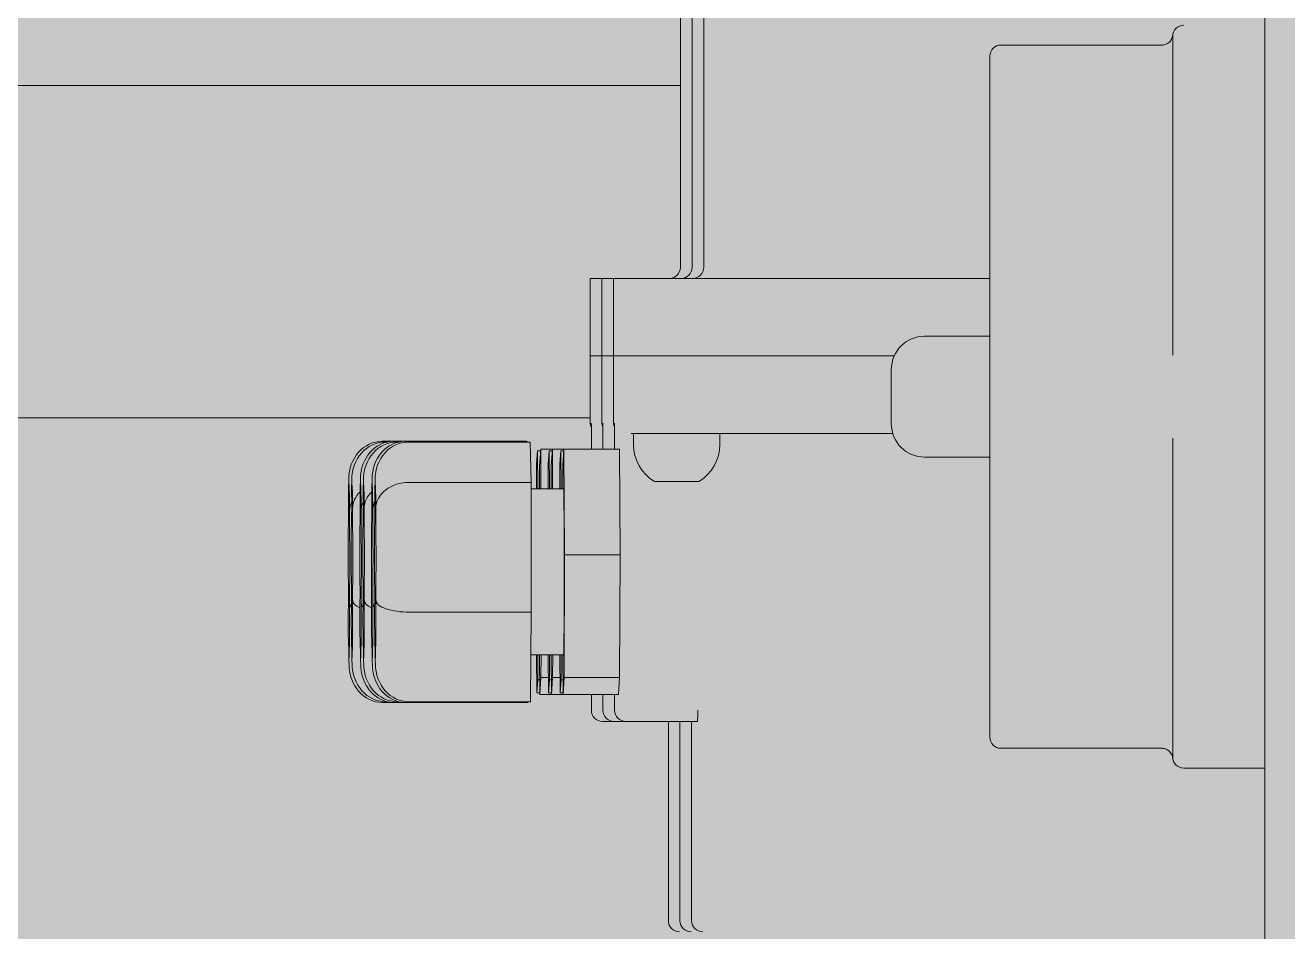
# Model space of a CAD drawing. Header units: centimetres. Extents: x 405564 to 502064, y 46284 to 60634.
# Drawn here: x 484843.04 to 484854.44, y 55974.91 to 55983.09 of the extents above; entities that cross this region are included whole.
import ezdxf

# ---------------------------------------------------------------- set-up
doc = ezdxf.new("R2010")
doc.units = ezdxf.units.CM
doc.layers.get('0').update_dxf_attribs({"color": 8, "lineweight": 9})
doc.layers.add('0-KRCN-MİMARİ-220526', color=8, linetype='Continuous', lineweight=9)
doc.layers.add('Visible (ISO)', color=8, linetype='Continuous', lineweight=18)
doc.layers.add('AS_NOT_MIMARI', color=8, linetype='Continuous')

# ---------------------------------------------------------------- blocks, each defined once
blk = doc.blocks.new('A$Cdfb98813')
h = blk.add_hatch()
h.set_pattern_fill('ANGLE', color=256)
h.set_pattern_definition([(0, (-482318.783, -59032.118), (0, 6.985), [5.08, -1.905]), (90, (-482318.783, -59032.118), (-6.985, 4e-16), [5.08, -1.905])])
h.paths.add_polyline_path([(2235.139, -683), (325.139, -683), (325.139, -933.015), (2235.139, -933.015)])
h.paths.add_polyline_path([(800, -700), (900, -700), (900, -800), (800, -800)], flags=16)
h.paths.add_polyline_path([(1700, -700), (1800, -700), (1800, -800), (1700, -800)], flags=16)
at = {"layer": 'Visible (ISO)'}
for p, q in [((1004.484, -845.415), (1004.484, -863.415)), ((999.208, -851.656), (999.208, -848.006)), ((999.313, -851.656), (999.313, -848.006)), ((999.417, -851.656), (999.417, -848.006)), ((1002.1, -849.649), (1003.552, -849.649)), ((1003.651, -849.57), (1003.651, -849.87)), ((1002, -855.899), (1002, -849.749)), ((1003.651, -849.87), (1003.651, -852.45)), ((987.957, -850.015), (999.208, -850.015)), ((998.392, -851.756), (998.392, -851.756)), ((998.392, -851.756), (998.463, -851.756)), ((998.392, -851.756), (998.392, -852.456)), ((998.463, -851.756), (998.497, -851.756)), ((998.497, -851.756), (998.497, -851.756)), ((998.497, -851.756), (998.568, -851.756)), ((998.497, -851.756), (998.497, -852.456)), ((998.568, -851.756), (998.602, -851.756)), ((998.602, -851.756), (998.602, -851.756)), ((998.602, -851.756), (998.673, -851.756)), ((998.602, -851.756), (998.602, -852.456)), ((998.673, -851.756), (999.178, -851.756)), ((999.178, -851.756), (1002, -851.756)), ((1002, -852.278), (1001.411, -852.278)), ((998.392, -852.456), (998.392, -852.456)), ((998.463, -852.456), (998.392, -852.456)), ((998.392, -852.456), (998.392, -853.056)), ((998.392, -852.456), (998.392, -852.456)), ((998.463, -852.456), (998.392, -852.456)), ((998.463, -852.456), (998.463, -852.456)), ((998.497, -852.456), (998.463, -852.456)), ((998.497, -852.456), (998.497, -852.456)), ((998.568, -852.456), (998.497, -852.456)), ((998.497, -852.456), (998.497, -853.056)), ((998.497, -852.456), (998.497, -852.456)), ((998.568, -852.456), (998.497, -852.456)), ((998.568, -852.456), (998.568, -852.456)), ((998.602, -852.456), (998.568, -852.456)), ((998.602, -852.456), (998.602, -852.456)), ((998.673, -852.456), (998.602, -852.456)), ((998.602, -852.456), (998.602, -853.056)), ((998.602, -852.456), (998.602, -852.456)), ((998.673, -852.456), (998.602, -852.456)), ((998.673, -852.456), (998.673, -852.456)), ((999.178, -852.456), (998.673, -852.456)), ((1001.137, -852.456), (999.178, -852.456)), ((1001.111, -852.578), (1001.111, -853.07)), ((990.655, -853.015), (998.392, -853.015)), ((998.763, -853.156), (998.773, -853.156)), ((999.177, -853.156), (998.773, -853.156)), ((998.783, -853.256), (998.783, -853.156)), ((999.177, -853.156), (1001.124, -853.156)), ((999.563, -853.256), (999.563, -853.156)), ((1003.651, -853.156), (1003.651, -853.156)), ((996.617, -853.227), (996.513, -853.227)), ((996.557, -853.234), (996.54, -853.234)), ((996.722, -853.227), (996.617, -853.227)), ((996.662, -853.234), (996.645, -853.234)), ((997.822, -853.227), (996.722, -853.227)), ((997.85, -853.234), (996.75, -853.234)), ((997.822, -853.227), (997.823, -853.234)), ((997.85, -853.234), (997.859, -853.598)), ((997.946, -853.299), (997.936, -853.452)), ((997.948, -853.656), (997.946, -853.299)), ((997.946, -853.299), (998.051, -853.299)), ((998.051, -853.299), (998.041, -853.452)), ((998.053, -853.656), (998.051, -853.299)), ((998.051, -853.299), (998.156, -853.299)), ((998.156, -853.299), (998.146, -853.452)), ((998.162, -854.253), (998.156, -853.299)), ((998.156, -853.299), (998.656, -853.299)), ((998.403, -853.256), (998.403, -853.299)), ((998.508, -853.256), (998.508, -853.299)), ((998.613, -853.256), (998.613, -853.299)), ((998.662, -854.253), (998.656, -853.299)), ((1003.651, -853.198), (1003.651, -855.778)), ((997.918, -853.313), (997.908, -853.431)), ((997.92, -853.656), (997.918, -853.313)), ((997.918, -853.313), (997.945, -853.313)), ((998.023, -853.313), (998.013, -853.431)), ((998.025, -853.656), (998.023, -853.313)), ((998.023, -853.313), (998.05, -853.313)), ((998.128, -853.313), (998.118, -853.431)), ((998.13, -853.656), (998.128, -853.313)), ((998.128, -853.313), (998.155, -853.313)), ((1001.411, -853.37), (1002, -853.37)), ((997.908, -853.431), (997.908, -853.656)), ((997.936, -853.452), (997.935, -853.656)), ((998.013, -853.431), (998.013, -853.656)), ((998.041, -853.452), (998.04, -853.656)), ((998.118, -853.431), (998.118, -853.656)), ((998.146, -853.452), (998.145, -853.656)), ((996.212, -853.656), (996.213, -853.563)), ((996.239, -853.664), (996.24, -853.568)), ((996.317, -853.656), (996.318, -853.563)), ((996.344, -853.664), (996.345, -853.568)), ((996.422, -853.656), (996.423, -853.563)), ((996.449, -853.664), (996.45, -853.568)), ((997.859, -853.598), (996.759, -853.598)), ((997.859, -853.598), (997.861, -854.77)), ((999.373, -853.591), (998.973, -853.591)), ((997.859, -853.656), (998.152, -853.656)), ((996.208, -854.122), (996.209, -854.028)), ((996.235, -854.146), (996.236, -854.05)), ((996.313, -854.122), (996.314, -854.028)), ((996.34, -854.146), (996.341, -854.05)), ((996.418, -854.122), (996.418, -854.028)), ((996.445, -854.146), (996.446, -854.05)), ((996.208, -854.255), (996.208, -854.122)), ((996.235, -854.279), (996.235, -854.146)), ((996.313, -854.255), (996.313, -854.122)), ((996.34, -854.279), (996.34, -854.146)), ((996.418, -854.255), (996.418, -854.122)), ((996.445, -854.279), (996.445, -854.146)), ((998.158, -855.361), (998.162, -854.253)), ((998.162, -854.253), (998.662, -854.253)), ((998.658, -855.361), (998.662, -854.253)), ((997.861, -854.77), (996.761, -854.77)), ((997.861, -854.77), (997.854, -855.578)), ((996.209, -854.964), (996.209, -854.831)), ((996.237, -854.983), (996.236, -854.851)), ((996.314, -854.964), (996.314, -854.831)), ((996.342, -854.983), (996.341, -854.851)), ((996.419, -854.964), (996.419, -854.831)), ((996.447, -854.983), (996.446, -854.851)), ((996.21, -855.023), (996.209, -854.968)), ((996.238, -855.039), (996.237, -854.987)), ((996.315, -855.023), (996.314, -854.968)), ((996.343, -855.039), (996.342, -854.987)), ((996.42, -855.023), (996.419, -854.968)), ((996.448, -855.039), (996.447, -854.987)), ((996.216, -855.254), (996.214, -855.199)), ((996.244, -855.249), (996.242, -855.198)), ((996.321, -855.254), (996.319, -855.199)), ((996.348, -855.249), (996.347, -855.198)), ((996.426, -855.254), (996.424, -855.199)), ((996.453, -855.249), (996.452, -855.198)), ((997.858, -855.156), (998.152, -855.156)), ((997.908, -855.156), (997.91, -855.499)), ((997.92, -855.382), (997.921, -855.156)), ((997.936, -855.156), (997.938, -855.513)), ((997.948, -855.361), (997.949, -855.156)), ((998.013, -855.156), (998.015, -855.499)), ((998.025, -855.382), (998.026, -855.156)), ((998.041, -855.156), (998.043, -855.513)), ((998.053, -855.361), (998.054, -855.156)), ((998.118, -855.156), (998.12, -855.499)), ((998.13, -855.382), (998.131, -855.156)), ((998.146, -855.156), (998.148, -855.513)), ((997.91, -855.499), (997.92, -855.382)), ((997.92, -855.382), (997.937, -855.382)), ((997.938, -855.513), (997.948, -855.361)), ((997.948, -855.361), (998.014, -855.361)), ((998.015, -855.499), (998.025, -855.382)), ((998.025, -855.382), (998.042, -855.382)), ((998.043, -855.513), (998.053, -855.361)), ((998.053, -855.361), (998.119, -855.361)), ((998.12, -855.499), (998.13, -855.382)), ((998.13, -855.382), (998.147, -855.382)), ((998.148, -855.513), (998.158, -855.361)), ((998.158, -855.361), (998.658, -855.361)), ((998.648, -855.513), (998.658, -855.361)), ((996.56, -855.578), (996.544, -855.578)), ((996.665, -855.578), (996.649, -855.578)), ((997.854, -855.578), (996.754, -855.578)), ((997.826, -855.578), (997.826, -855.586)), ((997.91, -855.499), (997.938, -855.499)), ((997.938, -855.513), (998.043, -855.513)), ((998.015, -855.499), (998.043, -855.499)), ((998.043, -855.513), (998.148, -855.513)), ((998.12, -855.499), (998.148, -855.499)), ((998.148, -855.513), (998.648, -855.513)), ((998.403, -855.513), (998.403, -855.656)), ((998.508, -855.513), (998.508, -855.656)), ((998.613, -855.513), (998.613, -855.656)), ((996.621, -855.586), (996.516, -855.586)), ((996.726, -855.586), (996.621, -855.586)), ((997.826, -855.586), (996.726, -855.586)), ((998.503, -855.756), (998.552, -855.756)), ((998.552, -855.756), (998.608, -855.756)), ((998.608, -855.756), (998.657, -855.756)), ((998.657, -855.756), (998.713, -855.756)), ((998.713, -855.756), (998.762, -855.756)), ((998.762, -855.756), (999.262, -855.756)), ((999.098, -857.556), (999.098, -855.756)), ((999.203, -857.556), (999.203, -855.756)), ((999.262, -855.756), (999.362, -855.756)), ((999.308, -857.556), (999.308, -855.756)), ((1003.651, -855.778), (1003.651, -856.078)), ((1002.1, -855.999), (1003.552, -855.999)), ((1003.751, -856.178), (1004.484, -856.178))]:
    blk.add_line(p, q, dxfattribs=at)
for centre, radius, start, end in [((1003.751, -849.57), 0.1, 90, 180), ((1002.1, -849.749), 0.1, 90, 180), ((999.108, -851.656), 0.1, 270, 0), ((999.213, -851.656), 0.1, 270, 0), ((999.317, -851.656), 0.1, 270, 0), ((1001.411, -852.578), 0.3, 90, 180), ((998.492, -853.056), 0.1, 180, 207.2096), ((998.597, -853.056), 0.1, 180, 207.2096), ((998.702, -853.056), 0.1, 180, 207.2096), ((1001.411, -853.07), 0.3, 180, 270), ((999.173, -853.256), 0.39, 180, 239.1437), ((999.173, -853.256), 0.39, 300.8563, 0), ((998.503, -855.656), 0.1, 180, 270), ((998.608, -855.656), 0.1, 180, 270), ((998.713, -855.656), 0.1, 180, 270), ((1002.1, -855.899), 0.1, 180, 270), ((1003.751, -856.078), 0.1, 180, 270), ((999.198, -857.556), 0.1, 180, 270), ((999.303, -857.556), 0.1, 180, 270), ((999.408, -857.556), 0.1, 180, 270)]:
    blk.add_arc(centre, radius, start, end, dxfattribs=at)
at = {"layer": 'Visible (ISO)', "extrusion": (0, 0, -1)}
for centre, major_axis, ratio, start_param, end_param in [((996.513, -853.567), (0.002, -0.34), 0.881137, 1.576964, 3.147761), ((996.54, -853.572), (0.003, -0.338), 0.886471, 1.578342, 3.149138), ((996.618, -853.567), (0.002, -0.34), 0.881137, 1.576964, 3.147761), ((996.645, -853.572), (0.003, -0.338), 0.886471, 1.578342, 3.149138), ((996.723, -853.567), (0.002, -0.34), 0.881137, 1.576964, 3.147761), ((996.75, -853.572), (0.003, -0.338), 0.886471, 1.578342, 3.149138), ((996.757, -853.831), (0.3, 0.004), 0.777691, 3.159586, 4.730383), ((996.547, -853.831), (0.3, 0.004), 0.777691, 3.159586, 3.849092), ((996.652, -853.831), (0.3, 0.004), 0.777691, 3.159586, 3.849092), ((998.152, -854.406), (0, -0.75), 0.008331, 3.141593, 6.283185), ((996.52, -853.85), (0.3, 0.004), 0.752004, 3.158394, 3.515039), ((996.625, -853.85), (0.3, 0.004), 0.752004, 3.158394, 3.515039), ((996.73, -853.85), (0.3, 0.004), 0.752004, 3.158394, 3.515039), ((996.508, -854.123), (0.3, -0.001), 0.382752, 3.130959, 3.14375), ((996.535, -854.147), (0.3, -0.001), 0.350227, 3.131145, 3.143513), ((996.613, -854.123), (0.3, -0.001), 0.382752, 3.130959, 3.14375), ((996.64, -854.147), (0.3, -0.001), 0.350227, 3.131145, 3.143513), ((996.718, -854.123), (0.3, -0.001), 0.382752, 3.130959, 3.14375), ((996.745, -854.147), (0.3, -0.001), 0.350227, 3.131145, 3.143513), ((996.549, -854.665), (0.3, -0.001), 0.350227, 2.467397, 3.131145), ((996.654, -854.665), (0.3, -0.001), 0.350227, 2.467397, 3.131145), ((996.759, -854.665), (0.3, -0.001), 0.350227, 1.560348, 3.131145), ((996.521, -854.689), (0.3, -0.001), 0.382752, 2.815094, 3.130959), ((996.626, -854.689), (0.3, -0.001), 0.382752, 2.815094, 3.130959), ((996.731, -854.689), (0.3, -0.001), 0.382752, 2.815094, 3.130959), ((996.509, -854.962), (0.3, 0.004), 0.752004, 3.133268, 3.158394), ((996.537, -854.981), (0.3, 0.004), 0.777691, 3.132127, 3.159586), ((996.614, -854.962), (0.3, 0.004), 0.752004, 3.133268, 3.158394), ((996.642, -854.981), (0.3, 0.004), 0.777691, 3.132127, 3.159586), ((996.719, -854.962), (0.3, 0.004), 0.752004, 3.133268, 3.158394), ((996.747, -854.981), (0.3, 0.004), 0.777691, 3.132127, 3.159586), ((996.543, -855.24), (-0.003, 0.338), 0.886471, 3.149138, 4.719935), ((996.648, -855.24), (-0.003, 0.338), 0.886471, 3.149138, 4.719935), ((996.753, -855.24), (-0.003, 0.338), 0.886471, 3.149138, 4.719935), ((996.516, -855.245), (-0.002, 0.34), 0.881137, 3.147761, 4.718557), ((996.621, -855.245), (-0.002, 0.34), 0.881137, 3.147761, 4.718557), ((996.726, -855.245), (-0.002, 0.34), 0.881137, 3.147761, 4.718557)]:
    blk.add_ellipse(centre, major_axis=major_axis, ratio=ratio, start_param=start_param, end_param=end_param, dxfattribs=at)
at = {"layer": 'Visible (ISO)'}
for points, knots in [([(1003.652, -849.56), (1003.652, -849.56), (1003.652, -849.56), (1003.652, -849.56), (1003.652, -849.56), (1003.652, -849.56), (1003.652, -849.56), (1003.652, -849.56), (1003.652, -849.561), (1003.652, -849.561), (1003.652, -849.561), (1003.652, -849.561), (1003.652, -849.561), (1003.652, -849.561), (1003.652, -849.561), (1003.652, -849.561), (1003.652, -849.561), (1003.652, -849.561), (1003.652, -849.561), (1003.651, -849.562), (1003.651, -849.563), (1003.65, -849.575), (1003.646, -849.586), (1003.634, -849.607), (1003.627, -849.617), (1003.61, -849.632), (1003.6, -849.638), (1003.578, -849.647), (1003.565, -849.649), (1003.552, -849.649)], [0.0463888, 0.0463888, 0.0463888, 0.0463888, 0.0871558, 0.0871558, 0.0907416, 0.0907416, 0.091831, 0.091831, 0.0923759, 0.0923759, 0.0926487, 0.0926487, 0.0927852, 0.0927852, 0.0929226, 0.0929226, 0.0930608, 0.0930608, 0.0933389, 0.0933389, 0.0955428, 0.0955428, 0.1309647, 0.1309647, 0.1663851, 0.1663851, 0.199682, 0.199682, 0.2376338, 0.2376338, 0.2376338, 0.2376338]), ([(998.402, -853.064), (998.402, -853.064), (998.402, -853.064), (998.402, -853.067), (998.402, -853.069), (998.403, -853.078), (998.403, -853.085), (998.403, -853.106), (998.403, -853.119), (998.403, -853.151), (998.403, -853.17), (998.403, -853.211), (998.403, -853.234), (998.403, -853.256)], [0.1657536, 0.1657536, 0.1657536, 0.1657536, 0.1799379, 0.1799379, 0.2084468, 0.2084468, 0.2559441, 0.2559441, 0.3148536, 0.3148536, 0.3770022, 0.3770022, 0.4446661, 0.4446661, 0.4446661, 0.4446661]), ([(998.507, -853.064), (998.507, -853.064), (998.507, -853.064), (998.507, -853.067), (998.507, -853.069), (998.508, -853.078), (998.508, -853.085), (998.508, -853.106), (998.508, -853.119), (998.508, -853.151), (998.508, -853.17), (998.508, -853.211), (998.508, -853.234), (998.508, -853.256)], [0.1657536, 0.1657536, 0.1657536, 0.1657536, 0.1799379, 0.1799379, 0.2084468, 0.2084468, 0.2559441, 0.2559441, 0.3148536, 0.3148536, 0.3770022, 0.3770022, 0.4446661, 0.4446661, 0.4446661, 0.4446661]), ([(998.612, -853.064), (998.612, -853.064), (998.612, -853.064), (998.612, -853.067), (998.612, -853.069), (998.612, -853.078), (998.613, -853.085), (998.613, -853.106), (998.613, -853.119), (998.613, -853.151), (998.613, -853.17), (998.613, -853.211), (998.613, -853.234), (998.613, -853.256)], [0.1657536, 0.1657536, 0.1657536, 0.1657536, 0.1799379, 0.1799379, 0.2084468, 0.2084468, 0.2559441, 0.2559441, 0.3148536, 0.3148536, 0.3770022, 0.3770022, 0.4446661, 0.4446661, 0.4446661, 0.4446661]), ([(996.214, -853.607), (996.214, -853.607), (996.214, -853.608), (996.214, -853.611), (996.214, -853.614), (996.216, -853.632), (996.217, -853.653), (996.219, -853.707), (996.218, -853.74), (996.219, -853.788), (996.219, -853.798), (996.219, -853.809), (996.219, -853.81), (996.219, -853.81)], [-0.0022806, -0.0022806, -0.0022806, -0.0022806, 0, 0, 0.0622832, 0.0622832, 0.3053069, 0.3053069, 0.5483306, 0.5483306, 0.6106138, 0.6106138, 0.6128944, 0.6128944, 0.6128944, 0.6128944]), ([(996.241, -853.609), (996.241, -853.609), (996.241, -853.609), (996.242, -853.612), (996.242, -853.614), (996.243, -853.63), (996.245, -853.648), (996.246, -853.697), (996.246, -853.728), (996.246, -853.774), (996.246, -853.783), (996.246, -853.794), (996.246, -853.794), (996.246, -853.795)], [-0.0022806, -0.0022806, -0.0022806, -0.0022806, 0, 0, 0.0622832, 0.0622832, 0.3053068, 0.3053068, 0.5483305, 0.5483305, 0.6106137, 0.6106137, 0.6128942, 0.6128942, 0.6128942, 0.6128942]), ([(996.319, -853.607), (996.319, -853.607), (996.319, -853.608), (996.319, -853.611), (996.319, -853.614), (996.321, -853.632), (996.322, -853.653), (996.324, -853.707), (996.323, -853.74), (996.324, -853.788), (996.324, -853.798), (996.324, -853.809), (996.324, -853.81), (996.324, -853.81)], [-0.0022806, -0.0022806, -0.0022806, -0.0022806, 0, 0, 0.0622832, 0.0622832, 0.3053071, 0.3053071, 0.5483309, 0.5483309, 0.6106141, 0.6106141, 0.6128947, 0.6128947, 0.6128947, 0.6128947]), ([(996.346, -853.609), (996.346, -853.609), (996.346, -853.609), (996.346, -853.612), (996.347, -853.614), (996.348, -853.63), (996.35, -853.648), (996.351, -853.697), (996.351, -853.728), (996.351, -853.774), (996.351, -853.783), (996.351, -853.794), (996.351, -853.794), (996.351, -853.795)], [-0.0022806, -0.0022806, -0.0022806, -0.0022806, 0, 0, 0.0622832, 0.0622832, 0.3053067, 0.3053067, 0.5483302, 0.5483302, 0.6106134, 0.6106134, 0.6128939, 0.6128939, 0.6128939, 0.6128939]), ([(996.424, -853.607), (996.424, -853.607), (996.424, -853.608), (996.424, -853.611), (996.424, -853.614), (996.426, -853.632), (996.427, -853.653), (996.429, -853.707), (996.428, -853.74), (996.429, -853.788), (996.429, -853.798), (996.429, -853.809), (996.429, -853.81), (996.429, -853.81)], [-0.0022806, -0.0022806, -0.0022806, -0.0022806, 0, 0, 0.0622832, 0.0622832, 0.3053069, 0.3053069, 0.5483306, 0.5483306, 0.6106138, 0.6106138, 0.6128944, 0.6128944, 0.6128944, 0.6128944]), ([(996.451, -853.609), (996.451, -853.609), (996.451, -853.609), (996.451, -853.612), (996.452, -853.614), (996.453, -853.63), (996.455, -853.648), (996.456, -853.697), (996.456, -853.728), (996.456, -853.774), (996.456, -853.783), (996.456, -853.794), (996.456, -853.794), (996.456, -853.795)], [-0.0022806, -0.0022806, -0.0022806, -0.0022806, 0, 0, 0.0622832, 0.0622832, 0.305307, 0.305307, 0.5483308, 0.5483308, 0.610614, 0.610614, 0.6128945, 0.6128945, 0.6128945, 0.6128945]), ([(996.208, -854.044), (996.208, -854.044), (996.208, -854.043), (996.209, -854.026), (996.209, -854.01), (996.21, -853.933), (996.211, -853.875), (996.212, -853.769), (996.212, -853.721), (996.212, -853.668), (996.212, -853.657), (996.212, -853.647), (996.212, -853.646), (996.212, -853.646)], [-0.0022806, -0.0022806, -0.0022806, -0.0022806, 0, 0, 0.0622832, 0.0622832, 0.3053069, 0.3053069, 0.5483307, 0.5483307, 0.6106139, 0.6106139, 0.6128944, 0.6128944, 0.6128944, 0.6128944]), ([(996.236, -854.066), (996.236, -854.065), (996.236, -854.065), (996.236, -854.047), (996.236, -854.031), (996.237, -853.951), (996.239, -853.892), (996.24, -853.782), (996.239, -853.733), (996.239, -853.677), (996.239, -853.666), (996.24, -853.655), (996.24, -853.654), (996.24, -853.654)], [-0.0022806, -0.0022806, -0.0022806, -0.0022806, 0, 0, 0.0622832, 0.0622832, 0.305307, 0.305307, 0.5483308, 0.5483308, 0.6106141, 0.6106141, 0.6128946, 0.6128946, 0.6128946, 0.6128946]), ([(996.313, -854.044), (996.313, -854.044), (996.313, -854.043), (996.314, -854.026), (996.314, -854.01), (996.315, -853.933), (996.316, -853.875), (996.317, -853.769), (996.317, -853.721), (996.317, -853.668), (996.317, -853.657), (996.317, -853.647), (996.317, -853.646), (996.317, -853.646)], [-0.0022806, -0.0022806, -0.0022806, -0.0022806, 0, 0, 0.0622832, 0.0622832, 0.3053071, 0.3053071, 0.548331, 0.548331, 0.6106142, 0.6106142, 0.6128947, 0.6128947, 0.6128947, 0.6128947]), ([(996.341, -854.066), (996.341, -854.065), (996.341, -854.065), (996.341, -854.047), (996.341, -854.031), (996.342, -853.951), (996.344, -853.892), (996.345, -853.782), (996.344, -853.733), (996.344, -853.677), (996.344, -853.666), (996.345, -853.655), (996.345, -853.654), (996.345, -853.654)], [-0.0022806, -0.0022806, -0.0022806, -0.0022806, 0, 0, 0.0622832, 0.0622832, 0.3053069, 0.3053069, 0.5483306, 0.5483306, 0.6106138, 0.6106138, 0.6128943, 0.6128943, 0.6128943, 0.6128943]), ([(996.418, -854.044), (996.418, -854.044), (996.418, -854.043), (996.418, -854.026), (996.419, -854.01), (996.42, -853.933), (996.421, -853.875), (996.422, -853.769), (996.422, -853.721), (996.422, -853.668), (996.422, -853.657), (996.422, -853.647), (996.422, -853.646), (996.422, -853.646)], [-0.0022806, -0.0022806, -0.0022806, -0.0022806, 0, 0, 0.0622832, 0.0622832, 0.3053069, 0.3053069, 0.5483307, 0.5483307, 0.6106139, 0.6106139, 0.6128944, 0.6128944, 0.6128944, 0.6128944]), ([(996.446, -854.066), (996.446, -854.065), (996.446, -854.065), (996.446, -854.047), (996.446, -854.031), (996.447, -853.951), (996.449, -853.892), (996.45, -853.782), (996.449, -853.733), (996.449, -853.677), (996.449, -853.666), (996.45, -853.655), (996.45, -853.654), (996.45, -853.654)], [-0.0022806, -0.0022806, -0.0022806, -0.0022806, 0, 0, 0.0622832, 0.0622832, 0.305307, 0.305307, 0.5483309, 0.5483309, 0.6106141, 0.6106141, 0.6128946, 0.6128946, 0.6128946, 0.6128946]), ([(996.22, -853.969), (996.22, -853.97), (996.22, -853.97), (996.22, -853.99), (996.22, -854.01), (996.221, -854.106), (996.222, -854.184), (996.222, -854.344), (996.222, -854.425), (996.221, -854.526), (996.221, -854.547), (996.221, -854.569), (996.221, -854.569), (996.221, -854.57)], [-0.0022806, -0.0022806, -0.0022806, -0.0022806, 0, 0, 0.0622832, 0.0622832, 0.3053069, 0.3053069, 0.5483307, 0.5483307, 0.6106139, 0.6106139, 0.6128944, 0.6128944, 0.6128944, 0.6128944]), ([(996.247, -853.949), (996.247, -853.95), (996.247, -853.951), (996.247, -853.97), (996.248, -853.99), (996.248, -854.085), (996.25, -854.162), (996.25, -854.321), (996.249, -854.402), (996.249, -854.503), (996.248, -854.524), (996.248, -854.545), (996.248, -854.546), (996.248, -854.547)], [-0.0022806, -0.0022806, -0.0022806, -0.0022806, 0, 0, 0.0622832, 0.0622832, 0.3053069, 0.3053069, 0.5483306, 0.5483306, 0.6106138, 0.6106138, 0.6128944, 0.6128944, 0.6128944, 0.6128944]), ([(996.325, -853.969), (996.325, -853.97), (996.325, -853.97), (996.325, -853.99), (996.325, -854.01), (996.326, -854.106), (996.327, -854.184), (996.327, -854.344), (996.327, -854.425), (996.326, -854.526), (996.326, -854.547), (996.326, -854.569), (996.326, -854.569), (996.326, -854.57)], [-0.0022806, -0.0022806, -0.0022806, -0.0022806, 0, 0, 0.0622832, 0.0622832, 0.3053069, 0.3053069, 0.5483307, 0.5483307, 0.6106139, 0.6106139, 0.6128944, 0.6128944, 0.6128944, 0.6128944]), ([(996.352, -853.949), (996.352, -853.95), (996.352, -853.951), (996.352, -853.97), (996.353, -853.99), (996.353, -854.085), (996.354, -854.162), (996.355, -854.321), (996.354, -854.402), (996.353, -854.503), (996.353, -854.524), (996.353, -854.545), (996.353, -854.546), (996.353, -854.547)], [-0.0022806, -0.0022806, -0.0022806, -0.0022806, 0, 0, 0.0622832, 0.0622832, 0.3053069, 0.3053069, 0.5483306, 0.5483306, 0.6106138, 0.6106138, 0.6128944, 0.6128944, 0.6128944, 0.6128944]), ([(996.43, -853.969), (996.43, -853.97), (996.43, -853.97), (996.43, -853.99), (996.43, -854.01), (996.431, -854.106), (996.432, -854.184), (996.432, -854.344), (996.431, -854.425), (996.431, -854.526), (996.431, -854.547), (996.431, -854.569), (996.431, -854.569), (996.431, -854.57)], [-0.0022806, -0.0022806, -0.0022806, -0.0022806, 0, 0, 0.0622832, 0.0622832, 0.3053069, 0.3053069, 0.5483307, 0.5483307, 0.6106139, 0.6106139, 0.6128944, 0.6128944, 0.6128944, 0.6128944]), ([(996.457, -853.949), (996.457, -853.95), (996.457, -853.951), (996.457, -853.97), (996.458, -853.99), (996.458, -854.085), (996.459, -854.162), (996.46, -854.321), (996.459, -854.402), (996.458, -854.503), (996.458, -854.524), (996.458, -854.545), (996.458, -854.546), (996.458, -854.547)], [-0.0022806, -0.0022806, -0.0022806, -0.0022806, 0, 0, 0.0622832, 0.0622832, 0.3053069, 0.3053069, 0.5483306, 0.5483306, 0.6106138, 0.6106138, 0.6128944, 0.6128944, 0.6128944, 0.6128944]), ([(996.209, -854.843), (996.209, -854.843), (996.209, -854.842), (996.209, -854.822), (996.209, -854.802), (996.209, -854.707), (996.21, -854.628), (996.209, -854.468), (996.209, -854.388), (996.208, -854.286), (996.208, -854.265), (996.208, -854.244), (996.208, -854.243), (996.208, -854.242)], [-0.0022806, -0.0022806, -0.0022806, -0.0022806, 0, 0, 0.0622832, 0.0622832, 0.3053068, 0.3053068, 0.5483305, 0.5483305, 0.6106137, 0.6106137, 0.6128942, 0.6128942, 0.6128942, 0.6128942]), ([(996.236, -854.863), (996.236, -854.862), (996.236, -854.862), (996.236, -854.842), (996.236, -854.823), (996.237, -854.728), (996.237, -854.65), (996.237, -854.491), (996.236, -854.411), (996.235, -854.309), (996.235, -854.288), (996.235, -854.267), (996.235, -854.266), (996.235, -854.265)], [-0.0022806, -0.0022806, -0.0022806, -0.0022806, 0, 0, 0.0622832, 0.0622832, 0.305307, 0.305307, 0.5483308, 0.5483308, 0.610614, 0.610614, 0.6128946, 0.6128946, 0.6128946, 0.6128946]), ([(996.314, -854.843), (996.314, -854.843), (996.314, -854.842), (996.314, -854.822), (996.314, -854.802), (996.314, -854.707), (996.315, -854.628), (996.314, -854.468), (996.314, -854.388), (996.313, -854.286), (996.313, -854.265), (996.313, -854.244), (996.313, -854.243), (996.313, -854.242)], [-0.0022806, -0.0022806, -0.0022806, -0.0022806, 0, 0, 0.0622832, 0.0622832, 0.3053068, 0.3053068, 0.5483305, 0.5483305, 0.6106137, 0.6106137, 0.6128942, 0.6128942, 0.6128942, 0.6128942]), ([(996.341, -854.863), (996.341, -854.862), (996.341, -854.862), (996.341, -854.842), (996.341, -854.823), (996.342, -854.728), (996.342, -854.65), (996.342, -854.491), (996.341, -854.411), (996.34, -854.309), (996.34, -854.288), (996.34, -854.267), (996.34, -854.266), (996.34, -854.265)], [-0.0022806, -0.0022806, -0.0022806, -0.0022806, 0, 0, 0.0622832, 0.0622832, 0.305307, 0.305307, 0.5483308, 0.5483308, 0.610614, 0.610614, 0.6128946, 0.6128946, 0.6128946, 0.6128946]), ([(996.419, -854.843), (996.419, -854.843), (996.419, -854.842), (996.419, -854.822), (996.419, -854.802), (996.419, -854.707), (996.42, -854.628), (996.419, -854.468), (996.418, -854.388), (996.418, -854.286), (996.418, -854.265), (996.418, -854.244), (996.418, -854.243), (996.418, -854.242)], [-0.0022806, -0.0022806, -0.0022806, -0.0022806, 0, 0, 0.0622832, 0.0622832, 0.305307, 0.305307, 0.5483308, 0.5483308, 0.610614, 0.610614, 0.6128945, 0.6128945, 0.6128945, 0.6128945]), ([(996.446, -854.863), (996.446, -854.862), (996.446, -854.862), (996.446, -854.842), (996.446, -854.823), (996.447, -854.728), (996.447, -854.65), (996.447, -854.491), (996.446, -854.411), (996.445, -854.309), (996.445, -854.288), (996.445, -854.267), (996.445, -854.266), (996.445, -854.265)], [-0.0022806, -0.0022806, -0.0022806, -0.0022806, 0, 0, 0.0622832, 0.0622832, 0.305307, 0.305307, 0.5483308, 0.5483308, 0.610614, 0.610614, 0.6128946, 0.6128946, 0.6128946, 0.6128946]), ([(996.216, -855.166), (996.216, -855.166), (996.216, -855.166), (996.217, -855.155), (996.217, -855.144), (996.218, -855.091), (996.22, -855.043), (996.221, -854.937), (996.22, -854.88), (996.22, -854.802), (996.22, -854.786), (996.22, -854.769), (996.22, -854.768), (996.22, -854.768)], [-0.6128945, -0.6128945, -0.6128945, -0.6128945, -0.610614, -0.610614, -0.5483307, -0.5483307, -0.305307, -0.305307, -0.0622832, -0.0622832, 0, 0, 0.0022806, 0.0022806, 0.0022806, 0.0022806]), ([(996.244, -855.159), (996.244, -855.158), (996.244, -855.158), (996.244, -855.147), (996.245, -855.136), (996.246, -855.079), (996.247, -855.03), (996.248, -854.92), (996.248, -854.861), (996.248, -854.782), (996.248, -854.765), (996.248, -854.748), (996.248, -854.747), (996.248, -854.747)], [-0.612894, -0.612894, -0.612894, -0.612894, -0.6106135, -0.6106135, -0.5483303, -0.5483303, -0.3053067, -0.3053067, -0.0622832, -0.0622832, 0, 0, 0.0022806, 0.0022806, 0.0022806, 0.0022806]), ([(996.321, -855.166), (996.321, -855.166), (996.321, -855.166), (996.322, -855.155), (996.322, -855.144), (996.323, -855.091), (996.325, -855.043), (996.326, -854.937), (996.325, -854.88), (996.325, -854.802), (996.325, -854.786), (996.325, -854.769), (996.325, -854.768), (996.325, -854.768)], [-0.6128945, -0.6128945, -0.6128945, -0.6128945, -0.610614, -0.610614, -0.5483308, -0.5483308, -0.305307, -0.305307, -0.0622832, -0.0622832, 0, 0, 0.0022806, 0.0022806, 0.0022806, 0.0022806]), ([(996.349, -855.159), (996.349, -855.158), (996.349, -855.158), (996.349, -855.147), (996.35, -855.136), (996.351, -855.079), (996.352, -855.03), (996.353, -854.92), (996.353, -854.861), (996.353, -854.782), (996.353, -854.765), (996.353, -854.748), (996.353, -854.747), (996.353, -854.747)], [-0.6128943, -0.6128943, -0.6128943, -0.6128943, -0.6106138, -0.6106138, -0.5483306, -0.5483306, -0.3053069, -0.3053069, -0.0622832, -0.0622832, 0, 0, 0.0022806, 0.0022806, 0.0022806, 0.0022806]), ([(996.426, -855.166), (996.426, -855.166), (996.426, -855.166), (996.427, -855.155), (996.427, -855.144), (996.428, -855.091), (996.43, -855.043), (996.431, -854.937), (996.43, -854.88), (996.43, -854.802), (996.43, -854.786), (996.43, -854.769), (996.43, -854.768), (996.43, -854.768)], [-0.6128945, -0.6128945, -0.6128945, -0.6128945, -0.610614, -0.610614, -0.5483308, -0.5483308, -0.305307, -0.305307, -0.0622832, -0.0622832, 0, 0, 0.0022806, 0.0022806, 0.0022806, 0.0022806]), ([(996.454, -855.159), (996.454, -855.158), (996.454, -855.158), (996.454, -855.147), (996.454, -855.136), (996.456, -855.079), (996.457, -855.03), (996.458, -854.92), (996.458, -854.861), (996.458, -854.782), (996.458, -854.765), (996.458, -854.748), (996.458, -854.747), (996.458, -854.747)], [-0.612894, -0.612894, -0.612894, -0.612894, -0.6106135, -0.6106135, -0.5483303, -0.5483303, -0.3053067, -0.3053067, -0.0622832, -0.0622832, 0, 0, 0.0022806, 0.0022806, 0.0022806, 0.0022806]), ([(996.21, -855.002), (996.21, -855.003), (996.21, -855.003), (996.21, -855.014), (996.21, -855.024), (996.212, -855.072), (996.213, -855.105), (996.214, -855.159), (996.214, -855.18), (996.214, -855.198), (996.215, -855.202), (996.215, -855.205), (996.215, -855.205), (996.215, -855.205)], [-0.6128943, -0.6128943, -0.6128943, -0.6128943, -0.6106137, -0.6106137, -0.5483305, -0.5483305, -0.3053069, -0.3053069, -0.0622832, -0.0622832, 0, 0, 0.0022806, 0.0022806, 0.0022806, 0.0022806]), ([(996.315, -855.002), (996.315, -855.003), (996.315, -855.003), (996.315, -855.014), (996.315, -855.024), (996.317, -855.072), (996.318, -855.105), (996.319, -855.159), (996.319, -855.18), (996.319, -855.198), (996.32, -855.202), (996.32, -855.205), (996.32, -855.205), (996.32, -855.205)], [-0.6128943, -0.6128943, -0.6128943, -0.6128943, -0.6106137, -0.6106137, -0.5483305, -0.5483305, -0.3053069, -0.3053069, -0.0622832, -0.0622832, 0, 0, 0.0022806, 0.0022806, 0.0022806, 0.0022806]), ([(996.42, -855.002), (996.42, -855.003), (996.42, -855.003), (996.42, -855.014), (996.42, -855.024), (996.422, -855.072), (996.423, -855.105), (996.424, -855.159), (996.424, -855.18), (996.424, -855.198), (996.424, -855.202), (996.425, -855.205), (996.425, -855.205), (996.425, -855.205)], [-0.6128943, -0.6128943, -0.6128943, -0.6128943, -0.6106137, -0.6106137, -0.5483305, -0.5483305, -0.3053069, -0.3053069, -0.0622832, -0.0622832, 0, 0, 0.0022806, 0.0022806, 0.0022806, 0.0022806]), ([(996.238, -855.018), (996.238, -855.018), (996.238, -855.019), (996.238, -855.029), (996.238, -855.039), (996.239, -855.084), (996.241, -855.115), (996.242, -855.164), (996.242, -855.183), (996.242, -855.198), (996.242, -855.201), (996.242, -855.203), (996.242, -855.203), (996.242, -855.203)], [-0.6128941, -0.6128941, -0.6128941, -0.6128941, -0.6106136, -0.6106136, -0.5483304, -0.5483304, -0.3053068, -0.3053068, -0.0622832, -0.0622832, 0, 0, 0.0022806, 0.0022806, 0.0022806, 0.0022806]), ([(996.343, -855.018), (996.343, -855.018), (996.343, -855.019), (996.343, -855.029), (996.343, -855.039), (996.344, -855.084), (996.346, -855.115), (996.347, -855.164), (996.347, -855.183), (996.347, -855.198), (996.347, -855.201), (996.347, -855.203), (996.347, -855.203), (996.347, -855.203)], [-0.6128941, -0.6128941, -0.6128941, -0.6128941, -0.6106136, -0.6106136, -0.5483304, -0.5483304, -0.3053068, -0.3053068, -0.0622832, -0.0622832, 0, 0, 0.0022806, 0.0022806, 0.0022806, 0.0022806]), ([(996.448, -855.018), (996.448, -855.018), (996.448, -855.019), (996.448, -855.029), (996.448, -855.039), (996.449, -855.084), (996.451, -855.115), (996.452, -855.164), (996.452, -855.183), (996.452, -855.198), (996.452, -855.201), (996.452, -855.203), (996.452, -855.203), (996.452, -855.203)], [-0.6128941, -0.6128941, -0.6128941, -0.6128941, -0.6106136, -0.6106136, -0.5483304, -0.5483304, -0.3053068, -0.3053068, -0.0622832, -0.0622832, 0, 0, 0.0022806, 0.0022806, 0.0022806, 0.0022806]), ([(996.217, -855.147), (996.217, -855.159), (996.216, -855.169), (996.216, -855.178), (996.216, -855.18), (996.216, -855.181), (996.216, -855.181), (996.216, -855.181)], [0, 0, 0, 0, 0.1071536, 0.1071536, 0.1631654, 0.1631654, 0.1720958, 0.1720958, 0.1720958, 0.1720958]), ([(996.244, -855.14), (996.244, -855.154), (996.244, -855.165), (996.243, -855.177), (996.243, -855.181), (996.243, -855.181)], [0, 0, 0, 0, 0.1151857, 0.1151857, 0.1927233, 0.1927233, 0.1927233, 0.1927233]), ([(996.322, -855.147), (996.322, -855.159), (996.321, -855.169), (996.321, -855.178), (996.321, -855.18), (996.321, -855.181), (996.321, -855.181), (996.321, -855.181)], [0, 0, 0, 0, 0.1071536, 0.1071536, 0.1631654, 0.1631654, 0.1720958, 0.1720958, 0.1720958, 0.1720958]), ([(996.349, -855.14), (996.349, -855.154), (996.349, -855.165), (996.348, -855.177), (996.348, -855.181), (996.348, -855.181)], [0, 0, 0, 0, 0.1151857, 0.1151857, 0.1927233, 0.1927233, 0.1927233, 0.1927233]), ([(996.427, -855.147), (996.426, -855.159), (996.426, -855.169), (996.426, -855.178), (996.426, -855.18), (996.426, -855.181), (996.426, -855.181), (996.426, -855.181)], [0, 0, 0, 0, 0.1071536, 0.1071536, 0.1631654, 0.1631654, 0.1720958, 0.1720958, 0.1720958, 0.1720958]), ([(996.454, -855.14), (996.454, -855.154), (996.454, -855.165), (996.453, -855.177), (996.453, -855.181), (996.453, -855.181)], [0, 0, 0, 0, 0.1151857, 0.1151857, 0.1927233, 0.1927233, 0.1927233, 0.1927233]), ([(999.362, -855.756), (999.362, -855.756), (999.362, -855.747), (999.363, -855.717), (999.363, -855.684), (999.363, -855.656)], [-0.194026, -0.194026, -0.194026, -0.194026, -0.1175628, -0.1175628, 0, 0, 0, 0]), ([(1003.552, -855.999), (1003.563, -855.999), (1003.574, -856.001), (1003.594, -856.008), (1003.604, -856.013), (1003.621, -856.026), (1003.628, -856.033), (1003.64, -856.051), (1003.645, -856.061), (1003.65, -856.076), (1003.651, -856.081), (1003.651, -856.087), (1003.651, -856.087), (1003.652, -856.087), (1003.652, -856.087), (1003.652, -856.087), (1003.652, -856.087), (1003.652, -856.087), (1003.652, -856.087), (1003.652, -856.088), (1003.652, -856.088), (1003.652, -856.088), (1003.652, -856.088), (1003.652, -856.088), (1003.652, -856.088), (1003.652, -856.088), (1003.652, -856.088), (1003.652, -856.088), (1003.652, -856.088), (1003.652, -856.088), (1003.652, -856.088), (1003.652, -856.088)], [0, 0, 0, 0, 0.0323661, 0.0323661, 0.0642118, 0.0642118, 0.096076, 0.096076, 0.1279397, 0.1279397, 0.1437172, 0.1437172, 0.1445505, 0.1445505, 0.1447514, 0.1447514, 0.1448518, 0.1448518, 0.1449524, 0.1449524, 0.1451554, 0.1451554, 0.1459644, 0.1459644, 0.1475618, 0.1475618, 0.1523528, 0.1523528, 0.1667256, 0.1667256, 0.1914403, 0.1914403, 0.1914403, 0.1914403]), ([(1003.652, -856.088), (1003.652, -856.088), (1003.652, -856.088), (1003.652, -856.088), (1003.652, -856.088), (1003.652, -856.088), (1003.652, -856.088), (1003.652, -856.088), (1003.652, -856.088), (1003.652, -856.088), (1003.652, -856.088), (1003.652, -856.088)], [0.00291735, 0.00291735, 0.00291735, 0.00291735, 0.00306352, 0.00306352, 0.0045046, 0.0045046, 0.00882781, 0.00882781, 0.02179744, 0.02179744, 0.04667702, 0.04667702, 0.04667702, 0.04667702])]:
    blk.add_open_spline(points, degree=3, knots=knots, dxfattribs=at)
for points in [[(996.219, -853.8), (996.219, -853.852), (996.22, -853.915), (996.22, -853.983)], [(996.246, -853.784), (996.247, -853.835), (996.247, -853.896), (996.247, -853.964)], [(996.324, -853.8), (996.324, -853.852), (996.325, -853.915), (996.325, -853.983)], [(996.351, -853.784), (996.352, -853.835), (996.352, -853.896), (996.352, -853.964)], [(996.429, -853.8), (996.429, -853.852), (996.43, -853.915), (996.43, -853.983)], [(996.456, -853.784), (996.456, -853.835), (996.457, -853.896), (996.457, -853.964)], [(996.248, -854.534), (996.248, -854.611), (996.248, -854.688), (996.248, -854.758)], [(996.353, -854.534), (996.353, -854.611), (996.353, -854.688), (996.353, -854.758)], [(996.458, -854.534), (996.458, -854.611), (996.458, -854.688), (996.458, -854.758)], [(996.221, -854.557), (996.221, -854.634), (996.221, -854.71), (996.22, -854.78)], [(996.326, -854.557), (996.326, -854.634), (996.326, -854.71), (996.325, -854.78)], [(996.431, -854.557), (996.431, -854.634), (996.43, -854.71), (996.43, -854.78)]]:
    blk.add_open_spline(points, degree=3, dxfattribs=at)
blk = doc.blocks.new('A$C6A10306C')
at = {"layer": 'AS_NOT_MIMARI'}
blk.add_blockref('A$Cdfb98813', (13285.68, -3801.454), dxfattribs=at)

msp = doc.modelspace()

# ---------------------------------------------------------------- block references
at = {"layer": '0-KRCN-MİMARİ-220526'}
msp.add_blockref('A$C6A10306C', (470564.066, 60634.016), dxfattribs=at)

doc.saveas('drawing.dxf')
